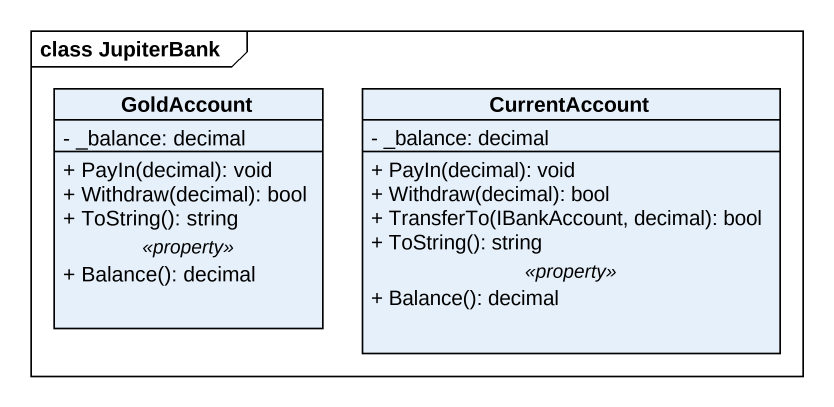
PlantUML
@startuml
mainframe class JupiterBank
hide circle
hide empty members
skinparam classAttributeIconSize 0
class GoldAccount {
  - _balance: decimal
  --
  + PayIn(decimal): void
  + Withdraw(decimal): bool
  + ToString(): string
  .. <<property>> ..
  + Balance(): decimal
}
class CurrentAccount {
  - _balance: decimal
  --
  + PayIn(decimal): void
  + Withdraw(decimal): bool
  + TransferTo(IBankAccount, decimal): bool
  + ToString(): string
  .. <<property>> ..
  + Balance(): decimal
}
@enduml
